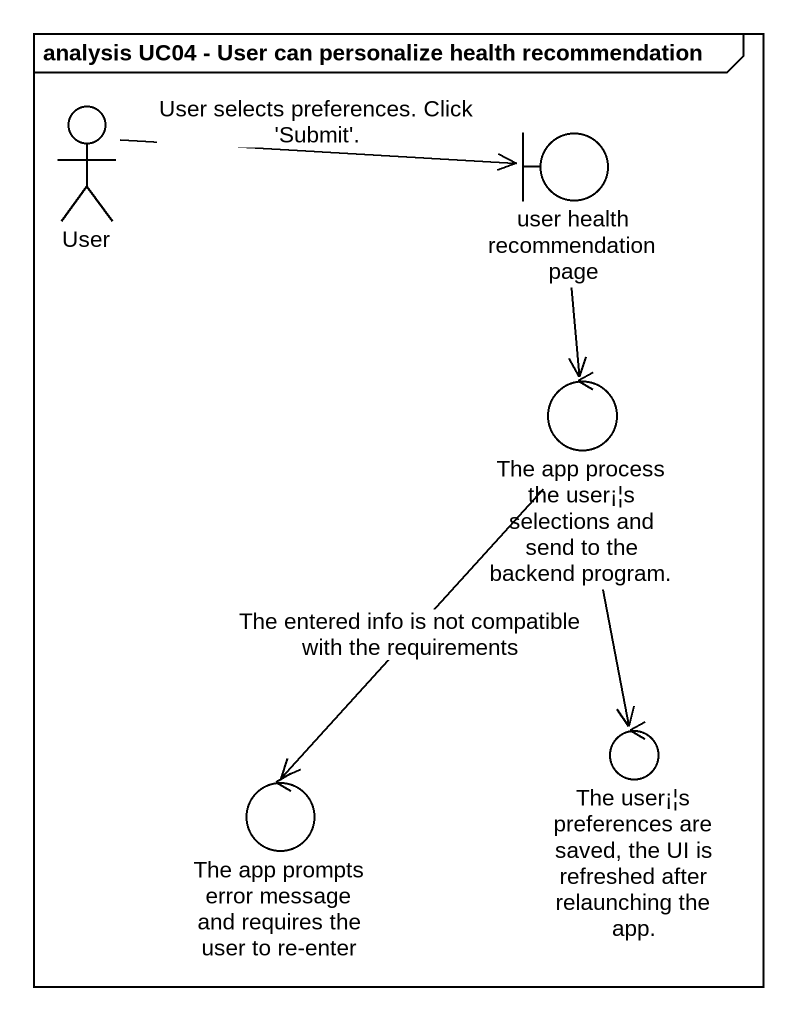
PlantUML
@startuml
mainframe analysis UC04 - User can personalize health recommendation
actor User
boundary "user health recommendation page" as user_health_recommendation
control "The app process the user¡¦s selections and send to the backend program." as The_app_process_the_user_s
control "The user¡¦s preferences are saved, the UI is refreshed after relaunching the app." as The_user_s_preferences_are
control "The app prompts error message and requires the user to re-enter" as The_app_prompts_error
User -right-> user_health_recommendation : User selects preferences. Click 'Submit'.
user_health_recommendation --> The_app_process_the_user_s
The_app_process_the_user_s --> The_user_s_preferences_are
The_app_process_the_user_s --> The_app_prompts_error : The entered info is not compatible with the requirements
@enduml
